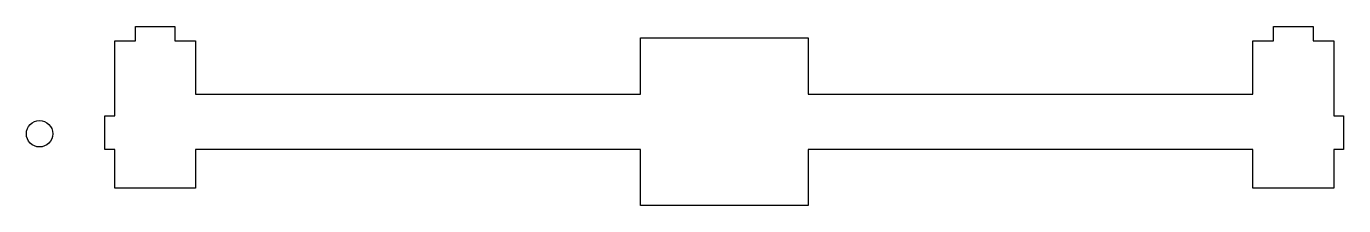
# Model space of a CAD drawing. Header units: millimetres. Extents: x 228 to 3021, y 6693 to 7073.
import ezdxf

# ---------------------------------------------------------------- set-up
doc = ezdxf.new("R2010")
doc.units = ezdxf.units.MM
for name, color, linetype in [('Shape3041', 7, 'CONTINUOUS'), ('Shape3042', 7, 'CONTINUOUS'), ('Shape3043', 7, 'CONTINUOUS'), ('Shape3044', 7, 'CONTINUOUS'), ('Shape3045', 7, 'CONTINUOUS'), ('Shape3046', 7, 'CONTINUOUS'), ('Shape3047', 7, 'CONTINUOUS'), ('Shape3048', 7, 'CONTINUOUS'), ('Shape3049', 7, 'CONTINUOUS'), ('Shape3050', 7, 'CONTINUOUS'), ('Shape3051', 7, 'CONTINUOUS'), ('Shape3052', 7, 'CONTINUOUS'), ('Shape3053', 7, 'CONTINUOUS'), ('Shape3054', 7, 'CONTINUOUS'), ('Shape3055', 7, 'CONTINUOUS'), ('Shape3056', 7, 'CONTINUOUS'), ('Shape3057', 7, 'CONTINUOUS'), ('Shape3058', 7, 'CONTINUOUS'), ('Shape3059', 7, 'CONTINUOUS'), ('Shape3060', 7, 'CONTINUOUS'), ('Shape3061', 7, 'CONTINUOUS'), ('Shape3062', 7, 'CONTINUOUS'), ('Shape3063', 7, 'CONTINUOUS'), ('Shape3064', 7, 'CONTINUOUS'), ('Shape3065', 7, 'CONTINUOUS'), ('Shape3066', 7, 'CONTINUOUS'), ('Shape3067', 7, 'CONTINUOUS'), ('Shape3068', 7, 'CONTINUOUS'), ('Shape3069', 7, 'CONTINUOUS'), ('Shape3070', 7, 'CONTINUOUS'), ('Shape3071', 7, 'CONTINUOUS'), ('Shape3072', 7, 'CONTINUOUS'), ('Shape3073', 7, 'CONTINUOUS'), ('Shape3074', 7, 'CONTINUOUS'), ('Shape3075', 7, 'CONTINUOUS'), ('Shape3076', 7, 'CONTINUOUS'), ('Shape3077', 7, 'CONTINUOUS')]:
    doc.layers.add(name, color=color, linetype=linetype)

msp = doc.modelspace()

# ---------------------------------------------------------------- linework, layer by layer
at = {"layer": 'Shape3041'}
msp.add_line((1529.63, 6812.33), (586.635, 6812.33), dxfattribs=at)
at = {"layer": 'Shape3042'}
msp.add_line((586.635, 6812.33), (586.635, 6730.28), dxfattribs=at)
at = {"layer": 'Shape3043'}
msp.add_line((586.635, 6730.28), (415.192, 6730.28), dxfattribs=at)
at = {"layer": 'Shape3044'}
msp.add_line((415.192, 6730.28), (415.192, 6812.33), dxfattribs=at)
at = {"layer": 'Shape3045'}
msp.add_line((415.192, 6812.33), (394.225, 6812.33), dxfattribs=at)
at = {"layer": 'Shape3046'}
msp.add_line((394.225, 6812.33), (394.225, 6883.42), dxfattribs=at)
at = {"layer": 'Shape3047'}
msp.add_line((394.225, 6883.42), (415.192, 6883.42), dxfattribs=at)
at = {"layer": 'Shape3048'}
msp.add_line((415.192, 6883.42), (415.192, 7042.68), dxfattribs=at)
at = {"layer": 'Shape3049'}
msp.add_line((415.192, 7042.68), (459.01, 7042.68), dxfattribs=at)
at = {"layer": 'Shape3050'}
msp.add_line((459.01, 7042.68), (459.01, 7073.17), dxfattribs=at)
at = {"layer": 'Shape3051'}
msp.add_line((459.01, 7073.17), (542.845, 7073.17), dxfattribs=at)
at = {"layer": 'Shape3052'}
msp.add_line((542.845, 7073.17), (542.845, 7042.68), dxfattribs=at)
at = {"layer": 'Shape3053'}
msp.add_line((542.845, 7042.68), (586.635, 7042.68), dxfattribs=at)
at = {"layer": 'Shape3054'}
msp.add_line((586.635, 7042.68), (586.635, 6929.17), dxfattribs=at)
at = {"layer": 'Shape3055'}
msp.add_line((586.635, 6929.17), (1529.63, 6929.17), dxfattribs=at)
at = {"layer": 'Shape3056'}
msp.add_line((1529.63, 6929.17), (1529.63, 7048.54), dxfattribs=at)
at = {"layer": 'Shape3057'}
msp.add_line((1529.63, 7048.54), (1885.23, 7048.54), dxfattribs=at)
at = {"layer": 'Shape3058'}
msp.add_line((1885.23, 7048.54), (1885.23, 6929.17), dxfattribs=at)
at = {"layer": 'Shape3059'}
msp.add_line((1885.23, 6929.17), (2828.21, 6929.17), dxfattribs=at)
at = {"layer": 'Shape3060'}
msp.add_line((2828.21, 6929.17), (2828.21, 7042.68), dxfattribs=at)
at = {"layer": 'Shape3061'}
msp.add_line((2828.21, 7042.68), (2872.02, 7042.68), dxfattribs=at)
at = {"layer": 'Shape3062'}
msp.add_line((2872.02, 7042.68), (2872.02, 7073.17), dxfattribs=at)
at = {"layer": 'Shape3063'}
msp.add_line((2872.02, 7073.17), (2955.82, 7073.17), dxfattribs=at)
at = {"layer": 'Shape3064'}
msp.add_line((2955.82, 7073.17), (2955.82, 7042.68), dxfattribs=at)
at = {"layer": 'Shape3065'}
msp.add_line((2955.82, 7042.68), (2999.63, 7042.68), dxfattribs=at)
at = {"layer": 'Shape3066'}
msp.add_line((2999.63, 7042.68), (2999.63, 6883.42), dxfattribs=at)
at = {"layer": 'Shape3067'}
msp.add_line((2999.63, 6883.42), (3020.61, 6883.42), dxfattribs=at)
at = {"layer": 'Shape3068'}
msp.add_line((3020.61, 6883.42), (3020.61, 6812.33), dxfattribs=at)
at = {"layer": 'Shape3069'}
msp.add_line((3020.61, 6812.33), (2999.63, 6812.33), dxfattribs=at)
at = {"layer": 'Shape3070'}
msp.add_line((2999.63, 6812.33), (2999.63, 6730.28), dxfattribs=at)
at = {"layer": 'Shape3071'}
msp.add_line((2999.63, 6730.28), (2828.21, 6730.28), dxfattribs=at)
at = {"layer": 'Shape3072'}
msp.add_line((2828.21, 6730.28), (2828.21, 6812.33), dxfattribs=at)
at = {"layer": 'Shape3073'}
msp.add_line((2828.21, 6812.33), (1885.23, 6812.33), dxfattribs=at)
at = {"layer": 'Shape3074'}
msp.add_line((1885.23, 6812.33), (1885.23, 6692.94), dxfattribs=at)
at = {"layer": 'Shape3075'}
msp.add_line((1885.23, 6692.94), (1529.63, 6692.94), dxfattribs=at)
at = {"layer": 'Shape3076'}
msp.add_line((1529.63, 6692.94), (1529.63, 6812.33), dxfattribs=at)
at = {"layer": 'Shape3077'}
msp.add_circle((255.801, 6845.36), 27.94, dxfattribs=at)

doc.saveas('drawing.dxf')
